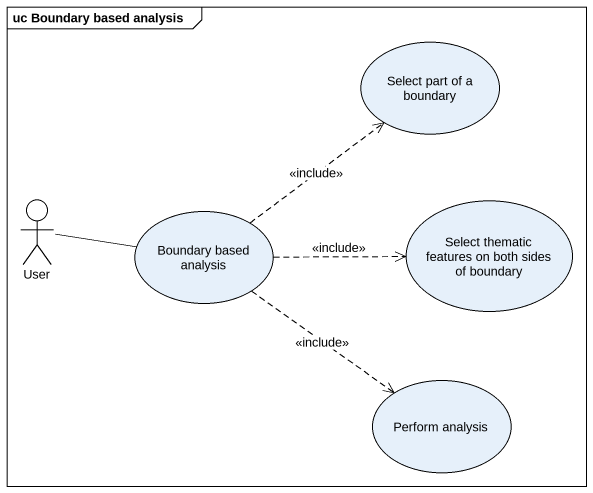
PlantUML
@startuml
mainframe uc Boundary based analysis
usecase "Select part of a boundary" as Select_part_of_a_boundary
actor User
usecase "Boundary based analysis" as Boundary_based_analysis
usecase "Select thematic features on both sides of boundary" as Select_thematic_features_on
usecase "Perform analysis" as Perform_analysis
User -right- Boundary_based_analysis
Boundary_based_analysis .up.> Select_part_of_a_boundary : <<include>>
Boundary_based_analysis .right.> Select_thematic_features_on : <<include>>
Boundary_based_analysis ..> Perform_analysis : <<include>>
@enduml
